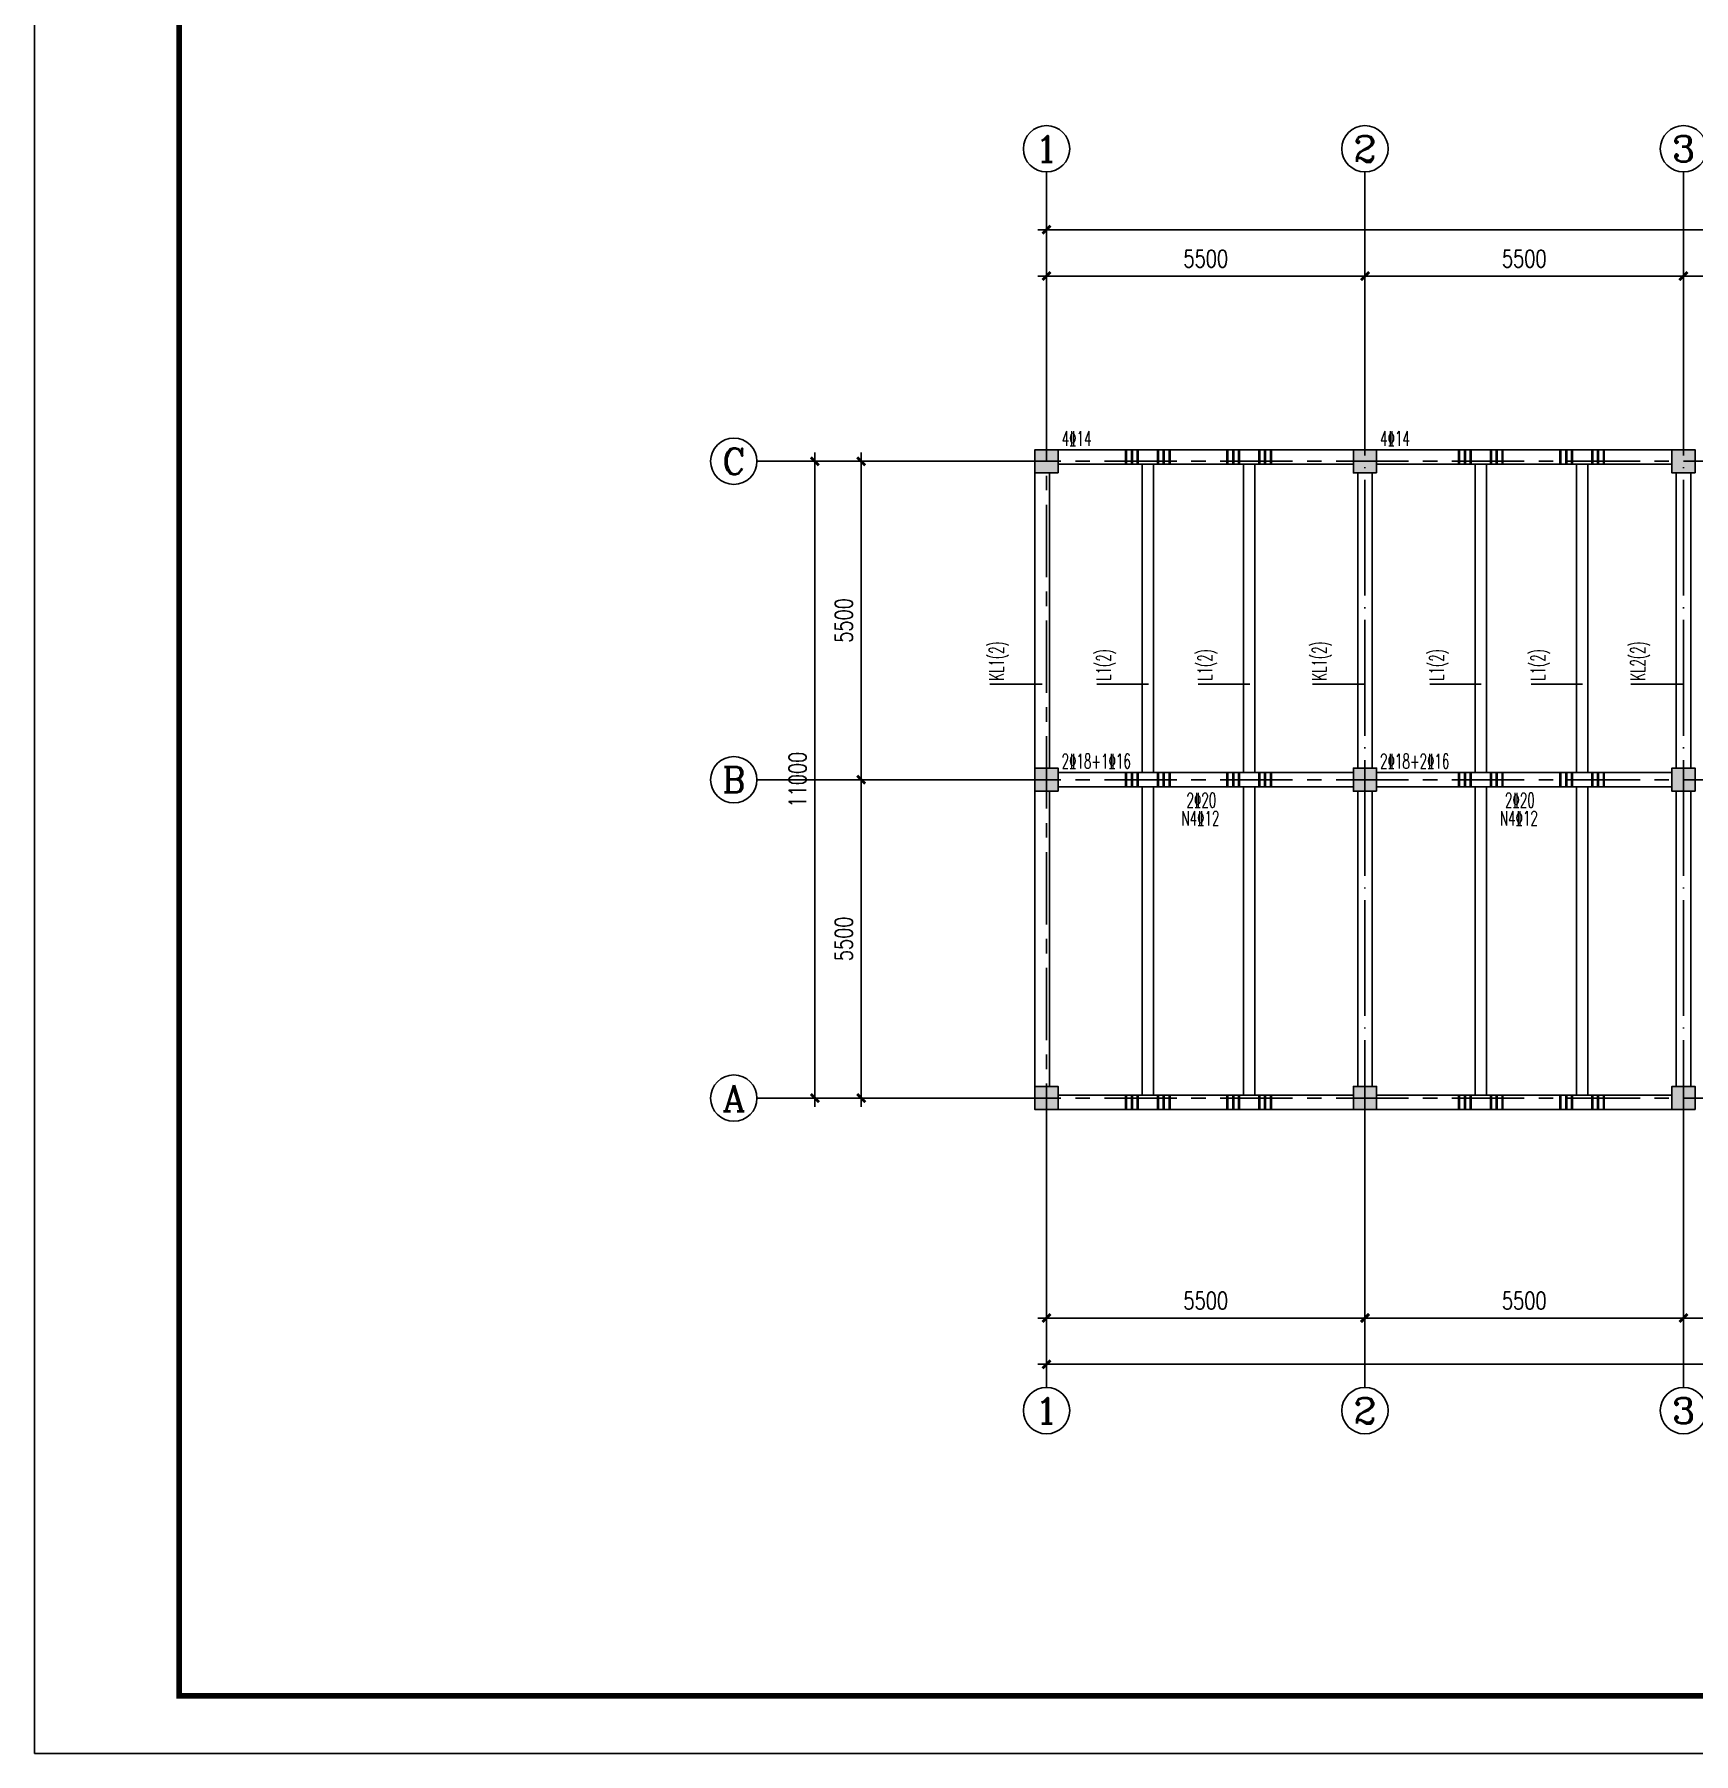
# Model space of a CAD drawing. Extents: x 1427168 to 1936200, y 1176778 to 1377202.
# Drawn here: x 1645832 to 1674486, y 1177283 to 1206983 of the extents above; entities that cross this region are included whole.
import ezdxf
from ezdxf.enums import TextEntityAlignment as Align

# ---------------------------------------------------------------- set-up
doc = ezdxf.new("R2010")
doc.units = 0
doc.header["$LTSCALE"] = 1000
doc.header["$MEASUREMENT"] = 0
doc.linetypes.add('CENTER', pattern=[2, 1.25, -0.25, 0.25, -0.25])
doc.linetypes.add('DOTE', pattern=[2.42, 2, -0.2, 0.02, -0.2])
doc.layers.get('0').update_dxf_attribs({"linetype": 'CONTINUOUS'})
doc.layers.get('DEFPOINTS').update_dxf_attribs({"linetype": 'CONTINUOUS'})
for name, color, linetype in [('2', 2, 'CONTINUOUS'), ('3', 4, 'CONTINUOUS'), ('6', 1, 'CONTINUOUS'), ('AXIS', 3, 'CONTINUOUS'), ('AXIS_TEXT', 7, 'CONTINUOUS'), ('DOTE', 1, 'DOTE'), ('LBZ', 7, 'CONTINUOUS'), ('PUB_TITLE', 4, 'CONTINUOUS'), ('WUHUA', 8, 'CONTINUOUS')]:
    doc.layers.add(name, color=color, linetype=linetype)
doc.styles.add('_TXT1', font='TXT1.shx', dxfattribs={"width": 0.6})
doc.styles.add('COMPLEX', font='COMPLEX')
doc.styles.add('DIM_FONT', font='SIMPLEX.shx', dxfattribs={"width": 0.75})
doc.dimstyles.new('AXIS', dxfattribs={"dimtxt": 300, "dimasz": 1, "dimexe": 250, "dimexo": 300, "dimgap": 150, "dimtad": 1, "dimdec": 0, "dimzin": 0, "dimtxsty": 'DIM_FONT', "dimblk": '_DIMX', "dimcen": 0.09, "dimse1": 1, "dimse2": 1, "dimclrt": 7, "dimazin": 3, "dimtfac": 1, "dimtdec": 0, "dimtix": 1, "dimtmove": 0, "dimatfit": 3, "dimtolj": 1, "dimtzin": 0})

# ---------------------------------------------------------------- blocks, each defined once
blk = doc.blocks.new('_DIMX')
blk.add_line((-150, 0), (150, 0))
at = {"const_width": 50}
blk.add_lwpolyline([(-70, -70), (70, 70)], dxfattribs=at)
blk = doc.blocks.new('*D32')
at = {"layer": 'AXIS', "color": 0}
blk.add_line((1679810, 1202808), (1674312, 1202808), dxfattribs=at)
at = {"layer": 'DEFPOINTS', "color": 0}
for p in [(1674311, 1202808), (1674311, 1200608), (1679811, 1200608)]:
    blk.add_point(p, dxfattribs=at)
at = {"layer": 'AXIS', "color": 0, "rotation": 180}
blk.add_blockref('_DIMX', (1674311, 1202808), dxfattribs=at)
at = {"layer": 'AXIS', "color": 0}
blk.add_blockref('_DIMX', (1679811, 1202808), dxfattribs=at)
at = {"layer": 'AXIS', "color": 7, "insert": (1677061, 1203108), "char_height": 300, "attachment_point": 5, "style": 'DIM_FONT'}
blk.add_mtext('\\A1;5500', dxfattribs=at)
blk = doc.blocks.new('*D30')
at = {"layer": 'AXIS', "color": 0}
blk.add_line((1679810, 1184808), (1674312, 1184808), dxfattribs=at)
at = {"layer": 'DEFPOINTS', "color": 0}
for p in [(1674311, 1187608), (1679811, 1187608), (1674311, 1184808)]:
    blk.add_point(p, dxfattribs=at)
at = {"layer": 'AXIS', "color": 0, "rotation": 180}
blk.add_blockref('_DIMX', (1674311, 1184808), dxfattribs=at)
at = {"layer": 'AXIS', "color": 0}
blk.add_blockref('_DIMX', (1679811, 1184808), dxfattribs=at)
at = {"layer": 'AXIS', "color": 7, "insert": (1677061, 1185108), "char_height": 300, "attachment_point": 5, "style": 'DIM_FONT'}
blk.add_mtext('\\A1;5500', dxfattribs=at)
blk = doc.blocks.new('*D24')
at = {"layer": 'AXIS', "color": 0}
blk.add_line((1696310, 1203608), (1663312, 1203608), dxfattribs=at)
at = {"layer": 'DEFPOINTS', "color": 0}
for p in [(1663311, 1203608), (1663311, 1200608), (1696311, 1200608)]:
    blk.add_point(p, dxfattribs=at)
at = {"layer": 'AXIS', "color": 0, "rotation": 180}
blk.add_blockref('_DIMX', (1663311, 1203608), dxfattribs=at)
at = {"layer": 'AXIS', "color": 0}
blk.add_blockref('_DIMX', (1696311, 1203608), dxfattribs=at)
at = {"layer": 'AXIS', "color": 7, "insert": (1679811, 1203908), "char_height": 300, "attachment_point": 5, "style": 'DIM_FONT'}
blk.add_mtext('\\A1;33000', dxfattribs=at)
blk = doc.blocks.new('*D22')
at = {"layer": 'AXIS', "color": 0}
blk.add_line((1696310, 1184008), (1663312, 1184008), dxfattribs=at)
at = {"layer": 'DEFPOINTS', "color": 0}
for p in [(1663311, 1187608), (1696311, 1187608), (1663311, 1184008)]:
    blk.add_point(p, dxfattribs=at)
at = {"layer": 'AXIS', "color": 0, "rotation": 180}
blk.add_blockref('_DIMX', (1663311, 1184008), dxfattribs=at)
at = {"layer": 'AXIS', "color": 0}
blk.add_blockref('_DIMX', (1696311, 1184008), dxfattribs=at)
at = {"layer": 'AXIS', "color": 7, "insert": (1679811, 1184308), "char_height": 300, "attachment_point": 5, "style": 'DIM_FONT'}
blk.add_mtext('\\A1;33000', dxfattribs=at)
blk = doc.blocks.new('*D33')
at = {"layer": 'AXIS', "color": 0}
blk.add_line((1668810, 1184808), (1663312, 1184808), dxfattribs=at)
at = {"layer": 'DEFPOINTS', "color": 0}
for p in [(1663311, 1187608), (1668811, 1187608), (1663311, 1184808)]:
    blk.add_point(p, dxfattribs=at)
at = {"layer": 'AXIS', "color": 0, "rotation": 180}
blk.add_blockref('_DIMX', (1663311, 1184808), dxfattribs=at)
at = {"layer": 'AXIS', "color": 0}
blk.add_blockref('_DIMX', (1668811, 1184808), dxfattribs=at)
at = {"layer": 'AXIS', "color": 7, "insert": (1666061, 1185108), "char_height": 300, "attachment_point": 5, "style": 'DIM_FONT'}
blk.add_mtext('\\A1;5500', dxfattribs=at)
blk = doc.blocks.new('*D29')
at = {"layer": 'AXIS', "color": 0}
blk.add_line((1674310, 1184808), (1668812, 1184808), dxfattribs=at)
at = {"layer": 'DEFPOINTS', "color": 0}
for p in [(1668811, 1187608), (1674311, 1187608), (1668811, 1184808)]:
    blk.add_point(p, dxfattribs=at)
at = {"layer": 'AXIS', "color": 0, "rotation": 180}
blk.add_blockref('_DIMX', (1668811, 1184808), dxfattribs=at)
at = {"layer": 'AXIS', "color": 0}
blk.add_blockref('_DIMX', (1674311, 1184808), dxfattribs=at)
at = {"layer": 'AXIS', "color": 7, "insert": (1671561, 1185108), "char_height": 300, "attachment_point": 5, "style": 'DIM_FONT'}
blk.add_mtext('\\A1;5500', dxfattribs=at)
blk = doc.blocks.new('_AXISO')
blk.add_circle((0, 0), 0.5)
at = {"layer": 'AXIS_TEXT', "style": 'COMPLEX', "width": 1.041667}
blk.add_attdef('A', text='', height=0.56, dxfattribs=at).set_placement((-0.25, -0.28), (0.25, -0.28), align=Align.FIT)
blk = doc.blocks.new('*D34')
at = {"layer": 'AXIS', "color": 0}
blk.add_line((1668810, 1202808), (1663312, 1202808), dxfattribs=at)
at = {"layer": 'DEFPOINTS', "color": 0}
for p in [(1663311, 1202808), (1663311, 1200608), (1668811, 1200608)]:
    blk.add_point(p, dxfattribs=at)
at = {"layer": 'AXIS', "color": 0, "rotation": 180}
blk.add_blockref('_DIMX', (1663311, 1202808), dxfattribs=at)
at = {"layer": 'AXIS', "color": 0}
blk.add_blockref('_DIMX', (1668811, 1202808), dxfattribs=at)
at = {"layer": 'AXIS', "color": 7, "insert": (1666061, 1203108), "char_height": 300, "attachment_point": 5, "style": 'DIM_FONT'}
blk.add_mtext('\\A1;5500', dxfattribs=at)
blk = doc.blocks.new('*D28')
at = {"layer": 'AXIS', "color": 0}
blk.add_line((1660111, 1199607), (1660111, 1194109), dxfattribs=at)
at = {"layer": 'DEFPOINTS', "color": 0}
for p in [(1662311, 1199608), (1660111, 1194108), (1662311, 1194108)]:
    blk.add_point(p, dxfattribs=at)
at = {"layer": 'AXIS', "color": 0}
for p, rotation in [((1660111, 1199608), 90), ((1660111, 1194108), 270)]:
    blk.add_blockref('_DIMX', p, dxfattribs=dict(at, rotation=rotation))
at = {"layer": 'AXIS', "color": 7, "insert": (1659811, 1196858), "char_height": 300, "attachment_point": 5, "rotation": 90, "style": 'DIM_FONT'}
blk.add_mtext('\\A1;5500', dxfattribs=at)
blk = doc.blocks.new('*D27')
at = {"layer": 'AXIS', "color": 0}
blk.add_line((1660111, 1194107), (1660111, 1188609), dxfattribs=at)
at = {"layer": 'DEFPOINTS', "color": 0}
for p in [(1662311, 1194108), (1660111, 1188608), (1662311, 1188608)]:
    blk.add_point(p, dxfattribs=at)
at = {"layer": 'AXIS', "color": 0}
for p, rotation in [((1660111, 1194108), 90), ((1660111, 1188608), 270)]:
    blk.add_blockref('_DIMX', p, dxfattribs=dict(at, rotation=rotation))
at = {"layer": 'AXIS', "color": 7, "insert": (1659811, 1191358), "char_height": 300, "attachment_point": 5, "rotation": 90, "style": 'DIM_FONT'}
blk.add_mtext('\\A1;5500', dxfattribs=at)
blk = doc.blocks.new('*D26')
at = {"layer": 'AXIS', "color": 0}
blk.add_line((1659311, 1199607), (1659311, 1188609), dxfattribs=at)
at = {"layer": 'DEFPOINTS', "color": 0}
for p in [(1662311, 1199608), (1659311, 1188608), (1662311, 1188608)]:
    blk.add_point(p, dxfattribs=at)
at = {"layer": 'AXIS', "color": 0}
for p, rotation in [((1659311, 1199608), 90), ((1659311, 1188608), 270)]:
    blk.add_blockref('_DIMX', p, dxfattribs=dict(at, rotation=rotation))
at = {"layer": 'AXIS', "color": 7, "insert": (1659011, 1194108), "char_height": 300, "attachment_point": 5, "rotation": 90, "style": 'DIM_FONT'}
blk.add_mtext('\\A1;11000', dxfattribs=at)
blk = doc.blocks.new('*D31')
at = {"layer": 'AXIS', "color": 0}
blk.add_line((1674310, 1202808), (1668812, 1202808), dxfattribs=at)
at = {"layer": 'DEFPOINTS', "color": 0}
for p in [(1668811, 1202808), (1668811, 1200608), (1674311, 1200608)]:
    blk.add_point(p, dxfattribs=at)
at = {"layer": 'AXIS', "color": 0, "rotation": 180}
blk.add_blockref('_DIMX', (1668811, 1202808), dxfattribs=at)
at = {"layer": 'AXIS', "color": 0}
blk.add_blockref('_DIMX', (1674311, 1202808), dxfattribs=at)
at = {"layer": 'AXIS', "color": 7, "insert": (1671561, 1203108), "char_height": 300, "attachment_point": 5, "style": 'DIM_FONT'}
blk.add_mtext('\\A1;5500', dxfattribs=at)

msp = doc.modelspace()

# ---------------------------------------------------------------- hatches: boundary and pattern name
at = {"layer": 'WUHUA'}
h = msp.add_hatch(color=256, dxfattribs=at)
h.paths.add_polyline_path([(1663510.8, 1188407.7), (1663510.8, 1188807.7), (1663110.8, 1188807.7), (1663110.8, 1188407.7)])
h.paths.add_polyline_path([(1663510.8, 1193907.7), (1663510.8, 1194307.7), (1663110.8, 1194307.7), (1663110.8, 1193907.7)])
h.paths.add_polyline_path([(1663510.8, 1199407.7), (1663510.8, 1199807.7), (1663110.8, 1199807.7), (1663110.8, 1199407.7)])
h.paths.add_polyline_path([(1669010.8, 1188407.7), (1669010.8, 1188807.7), (1668610.8, 1188807.7), (1668610.8, 1188407.7)])
h.paths.add_polyline_path([(1669010.8, 1193907.7), (1669010.8, 1194307.7), (1668610.8, 1194307.7), (1668610.8, 1193907.7)])
h.paths.add_polyline_path([(1669010.8, 1199407.7), (1669010.8, 1199807.7), (1668610.8, 1199807.7), (1668610.8, 1199407.7)])
h.paths.add_polyline_path([(1674510.8, 1188407.7), (1674510.8, 1188807.7), (1674110.8, 1188807.7), (1674110.8, 1188407.7)])
h.paths.add_polyline_path([(1674510.8, 1193907.7), (1674510.8, 1194307.7), (1674110.8, 1194307.7), (1674110.8, 1193907.7)])
h.paths.add_polyline_path([(1674510.8, 1199407.7), (1674510.8, 1199807.7), (1674110.8, 1199807.7), (1674110.8, 1199407.7)])
h.paths.add_polyline_path([(1685510.8, 1188407.7), (1685510.8, 1188807.7), (1685110.8, 1188807.7), (1685110.8, 1188407.7)])
h.paths.add_polyline_path([(1680010.8, 1188407.7), (1680010.8, 1188807.7), (1679610.8, 1188807.7), (1679610.8, 1188407.7)])
h.paths.add_polyline_path([(1680010.8, 1193907.7), (1680010.8, 1194307.7), (1679610.8, 1194307.7), (1679610.8, 1193907.7)])
h.paths.add_polyline_path([(1680010.8, 1199407.7), (1680010.8, 1199807.7), (1679610.8, 1199807.7), (1679610.8, 1199407.7)])
h.paths.add_polyline_path([(1685510.8, 1193907.7), (1685510.8, 1194307.7), (1685110.8, 1194307.7), (1685110.8, 1193907.7)])
h.paths.add_polyline_path([(1685510.8, 1199407.7), (1685510.8, 1199807.7), (1685110.8, 1199807.7), (1685110.8, 1199407.7)])
h.paths.add_polyline_path([(1691010.8, 1188407.7), (1691010.8, 1188807.7), (1690610.8, 1188807.7), (1690610.8, 1188407.7)])
h.paths.add_polyline_path([(1691010.8, 1193907.7), (1691010.8, 1194307.7), (1690610.8, 1194307.7), (1690610.8, 1193907.7)])
h.paths.add_polyline_path([(1691010.8, 1199407.7), (1691010.8, 1199807.7), (1690610.8, 1199807.7), (1690610.8, 1199407.7)])
h.paths.add_polyline_path([(1696510.8, 1188407.7), (1696510.8, 1188807.7), (1696110.8, 1188807.7), (1696110.8, 1188407.7)])
h.paths.add_polyline_path([(1696510.8, 1193907.7), (1696510.8, 1194307.7), (1696110.8, 1194307.7), (1696110.8, 1193907.7)])
h.paths.add_polyline_path([(1696510.8, 1199407.7), (1696510.8, 1199807.7), (1696110.8, 1199807.7), (1696110.8, 1199407.7)])

# ---------------------------------------------------------------- linework, layer by layer
at = {"layer": '2'}
for points in [[(1663510.8, 1199407.7), (1663510.8, 1199807.7), (1663110.8, 1199807.7), (1663110.8, 1199407.7)], [(1669010.8, 1199407.7), (1669010.8, 1199807.7), (1668610.8, 1199807.7), (1668610.8, 1199407.7)], [(1674510.8, 1199407.7), (1674510.8, 1199807.7), (1674110.8, 1199807.7), (1674110.8, 1199407.7)], [(1663510.8, 1193907.7), (1663510.8, 1194307.7), (1663110.8, 1194307.7), (1663110.8, 1193907.7)], [(1669010.8, 1193907.7), (1669010.8, 1194307.7), (1668610.8, 1194307.7), (1668610.8, 1193907.7)], [(1674510.8, 1193907.7), (1674510.8, 1194307.7), (1674110.8, 1194307.7), (1674110.8, 1193907.7)], [(1663510.8, 1188407.7), (1663510.8, 1188807.7), (1663110.8, 1188807.7), (1663110.8, 1188407.7)], [(1669010.8, 1188407.7), (1669010.8, 1188807.7), (1668610.8, 1188807.7), (1668610.8, 1188407.7)], [(1674510.8, 1188407.7), (1674510.8, 1188807.7), (1674110.8, 1188807.7), (1674110.8, 1188407.7)]]:
    msp.add_lwpolyline(points, close=True, dxfattribs=at)
at = {"layer": '3'}
for p, q in [((1663510.8, 1199807.7), (1668610.8, 1199807.7)), ((1669010.8, 1199807.7), (1674110.8, 1199807.7)), ((1663110.8, 1194307.7), (1663110.8, 1199407.7)), ((1663360.8, 1194307.7), (1663360.8, 1199407.7)), ((1663510.8, 1199557.7), (1668610.8, 1199557.7)), ((1664960.8, 1194232.7), (1664960.8, 1199557.7)), ((1665160.8, 1194232.7), (1665160.8, 1199557.7)), ((1666710.8, 1194232.7), (1666710.8, 1199557.7)), ((1666910.8, 1194232.7), (1666910.8, 1199557.7)), ((1668685.8, 1194307.7), (1668685.8, 1199407.7)), ((1668935.8, 1194307.7), (1668935.8, 1199407.7)), ((1669010.8, 1199557.7), (1674110.8, 1199557.7)), ((1670710.8, 1194232.7), (1670710.8, 1199557.7)), ((1670910.8, 1194232.7), (1670910.8, 1199557.7)), ((1672460.8, 1194232.7), (1672460.8, 1199557.7)), ((1672660.8, 1194232.7), (1672660.8, 1199557.7)), ((1674185.8, 1194307.7), (1674185.8, 1199407.7)), ((1674435.8, 1194307.7), (1674435.8, 1199407.7)), ((1663510.8, 1194232.7), (1668610.8, 1194232.7)), ((1663510.8, 1193982.7), (1668610.8, 1193982.7)), ((1664960.8, 1188657.7), (1664960.8, 1193982.7)), ((1665160.8, 1188657.7), (1665160.8, 1193982.7)), ((1666710.8, 1188657.7), (1666710.8, 1193982.7)), ((1666910.8, 1188657.7), (1666910.8, 1193982.7)), ((1669010.8, 1194232.7), (1674110.8, 1194232.7)), ((1669010.8, 1193982.7), (1674110.8, 1193982.7)), ((1670710.8, 1188657.7), (1670710.8, 1193982.7)), ((1670910.8, 1188657.7), (1670910.8, 1193982.7)), ((1672460.8, 1188657.7), (1672460.8, 1193982.7)), ((1672660.8, 1188657.7), (1672660.8, 1193982.7)), ((1663110.8, 1188807.7), (1663110.8, 1193907.7)), ((1663360.8, 1188807.7), (1663360.8, 1193907.7)), ((1668685.8, 1188807.7), (1668685.8, 1193907.7)), ((1668935.8, 1188807.7), (1668935.8, 1193907.7)), ((1674185.8, 1188807.7), (1674185.8, 1193907.7)), ((1674435.8, 1188807.7), (1674435.8, 1193907.7)), ((1663510.8, 1188657.7), (1668610.8, 1188657.7)), ((1669010.8, 1188657.7), (1674110.8, 1188657.7)), ((1663510.8, 1188407.7), (1668610.8, 1188407.7)), ((1669010.8, 1188407.7), (1674110.8, 1188407.7))]:
    msp.add_line(p, q, dxfattribs=at)
at = {"layer": '6', "const_width": 44.9}
for points in [[(1664685.8, 1199807.7), (1664685.8, 1199557.7)], [(1664785.8, 1199807.7), (1664785.8, 1199557.7)], [(1664885.8, 1199807.7), (1664885.8, 1199557.7)], [(1665235.8, 1199807.7), (1665235.8, 1199557.7)], [(1665335.8, 1199807.7), (1665335.8, 1199557.7)], [(1665435.8, 1199807.7), (1665435.8, 1199557.7)], [(1666435.8, 1199807.7), (1666435.8, 1199557.7)], [(1666535.8, 1199807.7), (1666535.8, 1199557.7)], [(1666635.8, 1199807.7), (1666635.8, 1199557.7)], [(1666985.8, 1199807.7), (1666985.8, 1199557.7)], [(1667085.8, 1199807.7), (1667085.8, 1199557.7)], [(1667185.8, 1199807.7), (1667185.8, 1199557.7)], [(1670435.8, 1199807.7), (1670435.8, 1199557.7)], [(1670535.8, 1199807.7), (1670535.8, 1199557.7)], [(1670635.8, 1199807.7), (1670635.8, 1199557.7)], [(1670985.8, 1199807.7), (1670985.8, 1199557.7)], [(1671085.8, 1199807.7), (1671085.8, 1199557.7)], [(1671185.8, 1199807.7), (1671185.8, 1199557.7)], [(1672185.8, 1199807.7), (1672185.8, 1199557.7)], [(1672285.8, 1199807.7), (1672285.8, 1199557.7)], [(1672385.8, 1199807.7), (1672385.8, 1199557.7)], [(1672735.8, 1199807.7), (1672735.8, 1199557.7)], [(1672835.8, 1199807.7), (1672835.8, 1199557.7)], [(1672935.8, 1199807.7), (1672935.8, 1199557.7)], [(1664685.8, 1194232.7), (1664685.8, 1193982.7)], [(1664785.8, 1194232.7), (1664785.8, 1193982.7)], [(1664885.8, 1194232.7), (1664885.8, 1193982.7)], [(1665235.8, 1194232.7), (1665235.8, 1193982.7)], [(1665335.8, 1194232.7), (1665335.8, 1193982.7)], [(1665435.8, 1194232.7), (1665435.8, 1193982.7)], [(1666435.8, 1194232.7), (1666435.8, 1193982.7)], [(1666535.8, 1194232.7), (1666535.8, 1193982.7)], [(1666635.8, 1194232.7), (1666635.8, 1193982.7)], [(1666985.8, 1194232.7), (1666985.8, 1193982.7)], [(1667085.8, 1194232.7), (1667085.8, 1193982.7)], [(1667185.8, 1194232.7), (1667185.8, 1193982.7)], [(1670435.8, 1194232.7), (1670435.8, 1193982.7)], [(1670535.8, 1194232.7), (1670535.8, 1193982.7)], [(1670635.8, 1194232.7), (1670635.8, 1193982.7)], [(1670985.8, 1194232.7), (1670985.8, 1193982.7)], [(1671085.8, 1194232.7), (1671085.8, 1193982.7)], [(1671185.8, 1194232.7), (1671185.8, 1193982.7)], [(1672185.8, 1194232.7), (1672185.8, 1193982.7)], [(1672285.8, 1194232.7), (1672285.8, 1193982.7)], [(1672385.8, 1194232.7), (1672385.8, 1193982.7)], [(1672735.8, 1194232.7), (1672735.8, 1193982.7)], [(1672835.8, 1194232.7), (1672835.8, 1193982.7)], [(1672935.8, 1194232.7), (1672935.8, 1193982.7)], [(1664685.8, 1188657.7), (1664685.8, 1188407.7)], [(1664785.8, 1188657.7), (1664785.8, 1188407.7)], [(1664885.8, 1188657.7), (1664885.8, 1188407.7)], [(1665235.8, 1188657.7), (1665235.8, 1188407.7)], [(1665335.8, 1188657.7), (1665335.8, 1188407.7)], [(1665435.8, 1188657.7), (1665435.8, 1188407.7)], [(1666435.8, 1188657.7), (1666435.8, 1188407.7)], [(1666535.8, 1188657.7), (1666535.8, 1188407.7)], [(1666635.8, 1188657.7), (1666635.8, 1188407.7)], [(1666985.8, 1188657.7), (1666985.8, 1188407.7)], [(1667085.8, 1188657.7), (1667085.8, 1188407.7)], [(1667185.8, 1188657.7), (1667185.8, 1188407.7)], [(1670435.8, 1188657.7), (1670435.8, 1188407.7)], [(1670535.8, 1188657.7), (1670535.8, 1188407.7)], [(1670635.8, 1188657.7), (1670635.8, 1188407.7)], [(1670985.8, 1188657.7), (1670985.8, 1188407.7)], [(1671085.8, 1188657.7), (1671085.8, 1188407.7)], [(1671185.8, 1188657.7), (1671185.8, 1188407.7)], [(1672185.8, 1188657.7), (1672185.8, 1188407.7)], [(1672285.8, 1188657.7), (1672285.8, 1188407.7)], [(1672385.8, 1188657.7), (1672385.8, 1188407.7)], [(1672735.8, 1188657.7), (1672735.8, 1188407.7)], [(1672835.8, 1188657.7), (1672835.8, 1188407.7)], [(1672935.8, 1188657.7), (1672935.8, 1188407.7)]]:
    msp.add_lwpolyline(points, dxfattribs=at)
at = {"layer": 'AXIS'}
for p, q in [((1663310.8, 1204607.7), (1663310.8, 1200607.7)), ((1668810.8, 1204607.7), (1668810.8, 1200607.7)), ((1674310.8, 1204607.7), (1674310.8, 1200607.7)), ((1658310.8, 1199607.7), (1662310.8, 1199607.7)), ((1658310.8, 1194107.7), (1662310.8, 1194107.7)), ((1658310.8, 1188607.7), (1662310.8, 1188607.7)), ((1663310.8, 1183607.7), (1663310.8, 1187607.7)), ((1668810.8, 1183607.7), (1668810.8, 1187607.7)), ((1674310.8, 1183607.7), (1674310.8, 1187607.7))]:
    msp.add_line(p, q, dxfattribs=at)
at = {"layer": 'DOTE', "linetype": 'CENTER'}
for p, q in [((1663310.8, 1187607.7), (1663310.8, 1200607.7)), ((1662310.8, 1199607.7), (1697310.8, 1199607.7)), ((1662310.8, 1194107.7), (1697310.8, 1194107.7)), ((1662310.8, 1188607.7), (1697310.8, 1188607.7))]:
    msp.add_line(p, q, dxfattribs=at)
at = {"layer": 'DOTE'}
for p, q in [((1668810.8, 1187607.7), (1668810.8, 1200607.7)), ((1674310.8, 1187607.7), (1674310.8, 1200607.7))]:
    msp.add_line(p, q, dxfattribs=at)
at = {"layer": 'LBZ'}
for p, q in [((1663235.8, 1195757.7), (1662329.6, 1195757.7)), ((1665069.3, 1195757.7), (1664179.6, 1195757.7)), ((1666819.3, 1195757.7), (1665929.6, 1195757.7)), ((1668810.8, 1195757.7), (1667904.6, 1195757.7)), ((1670819.3, 1195757.7), (1669929.6, 1195757.7)), ((1672569.3, 1195757.7), (1671679.6, 1195757.7)), ((1674310.8, 1195757.7), (1673404.6, 1195757.7))]:
    msp.add_line(p, q, dxfattribs=at)
at = {"layer": 'PUB_TITLE'}
msp.add_lwpolyline([(1645832.1, 1177282.9), (1645832.1, 1236682.9), (1729932.1, 1236682.9), (1729932.1, 1177282.9)], close=True, dxfattribs=at)
at = {"layer": 'PUB_TITLE', "const_width": 100}
msp.add_lwpolyline([(1648332.1, 1178282.9), (1728932.1, 1178282.9), (1728932.1, 1235682.9), (1648332.1, 1235682.9)], close=True, dxfattribs=at)

# ---------------------------------------------------------------- block references
at = {"layer": 'AXIS'}
ref = msp.add_blockref('_AXISO', (1663310.8, 1205007.7), dxfattribs=dict(at, xscale=800, yscale=800, zscale=800))
ref.add_attrib('A', '1', dxfattribs={"layer": 'AXIS_TEXT', "height": 448, "style": 'COMPLEX', "width": 2.083333}).set_placement((1663110.8, 1204783.7), (1663510.8, 1204783.7), align=Align.FIT)
ref = msp.add_blockref('_AXISO', (1668810.8, 1205007.7), dxfattribs=dict(at, xscale=800, yscale=800, zscale=800))
ref.add_attrib('A', '2', dxfattribs={"layer": 'AXIS_TEXT', "height": 448, "style": 'COMPLEX', "width": 1.339286}).set_placement((1668610.8, 1204783.7), (1669010.8, 1204783.7), align=Align.FIT)
ref = msp.add_blockref('_AXISO', (1674310.8, 1205007.7), dxfattribs=dict(at, xscale=800, yscale=800, zscale=800))
ref.add_attrib('A', '3', dxfattribs={"layer": 'AXIS_TEXT', "height": 448, "style": 'COMPLEX', "width": 1.339286}).set_placement((1674110.8, 1204783.7), (1674510.8, 1204783.7), align=Align.FIT)
ref = msp.add_blockref('_AXISO', (1657910.8, 1199607.7), dxfattribs=dict(at, xscale=800, yscale=800, zscale=800))
ref.add_attrib('A', 'C', dxfattribs={"layer": 'AXIS_TEXT', "height": 448, "style": 'COMPLEX', "width": 1.25}).set_placement((1657710.8, 1199383.7), (1658110.8, 1199383.7), align=Align.FIT)
ref = msp.add_blockref('_AXISO', (1657910.8, 1194107.7), dxfattribs=dict(at, xscale=800, yscale=800, zscale=800))
ref.add_attrib('A', 'B', dxfattribs={"layer": 'AXIS_TEXT', "height": 448, "style": 'COMPLEX', "width": 1.102941}).set_placement((1657710.8, 1193883.7), (1658110.8, 1193883.7), align=Align.FIT)
at = {"layer": 'AXIS', "xscale": 800, "yscale": 800, "zscale": 800}
msp.add_blockref('_AXISO', (1657910.8, 1188607.7), dxfattribs=at).add_auto_attribs({'A': 'A'})
at = {"layer": 'AXIS'}
ref = msp.add_blockref('_AXISO', (1663310.8, 1183207.7), dxfattribs=dict(at, xscale=800, yscale=800, zscale=800))
ref.add_attrib('A', '1', dxfattribs={"layer": 'AXIS_TEXT', "height": 448, "style": 'COMPLEX', "width": 2.083333}).set_placement((1663110.8, 1182983.7), (1663510.8, 1182983.7), align=Align.FIT)
ref = msp.add_blockref('_AXISO', (1668810.8, 1183207.7), dxfattribs=dict(at, xscale=800, yscale=800, zscale=800))
ref.add_attrib('A', '2', dxfattribs={"layer": 'AXIS_TEXT', "height": 448, "style": 'COMPLEX', "width": 1.339286}).set_placement((1668610.8, 1182983.7), (1669010.8, 1182983.7), align=Align.FIT)
ref = msp.add_blockref('_AXISO', (1674310.8, 1183207.7), dxfattribs=dict(at, xscale=800, yscale=800, zscale=800))
ref.add_attrib('A', '3', dxfattribs={"layer": 'AXIS_TEXT', "height": 448, "style": 'COMPLEX', "width": 1.339286}).set_placement((1674110.8, 1182983.7), (1674510.8, 1182983.7), align=Align.FIT)

# ---------------------------------------------------------------- texts
at = {"layer": 'LBZ', "style": '_TXT1', "width": 0.6}
for s, p in [('4%%13214', (1663572.1, 1199877.7)), ('4%%13214', (1669072.1, 1199877.7)), ('2%%13218+1%%13216', (1663572.1, 1194302.7)), ('2%%13218+2%%13216', (1669072.1, 1194302.7)), ('2%%13220', (1665728.3, 1193629.2)), ('2%%13220', (1671228.3, 1193629.2)), ('N4%%13212', (1665640.8, 1193316.7)), ('N4%%13212', (1671140.8, 1193316.7))]:
    msp.add_text(s, height=250, dxfattribs=at).set_placement(p)
for s, p in [('KL1(2)', (1662572.1, 1195818.9)), ('L1(2)', (1664422.1, 1195818.9)), ('L1(2)', (1666172.1, 1195818.9)), ('KL1(2)', (1668147.1, 1195818.9)), ('L1(2)', (1670172.1, 1195818.9)), ('L1(2)', (1671922.1, 1195818.9)), ('KL2(2)', (1673647.1, 1195818.9))]:
    msp.add_text(s, height=250, rotation=90, dxfattribs=at).set_placement(p)

# ---------------------------------------------------------------- dimensions: what is measured, and where the dimension line sits
at = {"layer": 'AXIS'}
for p1, p2, distance, picture, middle in [((1696310.8, 1200607.7), (1663310.8, 1200607.7), -3000, '*D24', (1679810.8, 1203907.7)), ((1662310.8, 1199607.7), (1662310.8, 1188607.7), -3000, '*D26', (1659010.8, 1194107.7)), ((1662310.8, 1199607.7), (1662310.8, 1194107.7), -2200, '*D28', (1659810.8, 1196857.7)), ((1696310.8, 1187607.7), (1663310.8, 1187607.7), 3600, '*D22', (1679810.8, 1184307.7))]:
    dim = msp.add_aligned_dim(p1=p1, p2=p2, distance=distance, dimstyle='AXIS', dxfattribs=at)
    dim.commit()
    dim.dimension.update_dxf_attribs({"geometry": picture, "text_midpoint": middle})
for base, p1, p2, picture, middle in [((1663310.8, 1202807.7), (1668810.8, 1200607.7), (1663310.8, 1200607.7), '*D34', (1666060.8, 1203107.7)), ((1668810.8, 1202807.7), (1674310.8, 1200607.7), (1668810.8, 1200607.7), '*D31', (1671560.8, 1203107.7)), ((1674310.8, 1202807.7), (1679810.8, 1200607.7), (1674310.8, 1200607.7), '*D32', (1677060.8, 1203107.7)), ((1663310.8, 1184807.7), (1668810.8, 1187607.7), (1663310.8, 1187607.7), '*D33', (1666060.8, 1185107.7)), ((1668810.8, 1184807.7), (1674310.8, 1187607.7), (1668810.8, 1187607.7), '*D29', (1671560.8, 1185107.7)), ((1674310.8, 1184807.7), (1679810.8, 1187607.7), (1674310.8, 1187607.7), '*D30', (1677060.8, 1185107.7))]:
    dim = msp.add_linear_dim(base=base, p1=p1, p2=p2, dimstyle='AXIS', dxfattribs=at)
    dim.commit()
    dim.dimension.update_dxf_attribs({"geometry": picture, "text_midpoint": middle})
dim = msp.add_linear_dim(base=(1660110.8, 1188607.7), p1=(1662310.8, 1194107.7), p2=(1662310.8, 1188607.7), angle=90, dimstyle='AXIS', dxfattribs=at)
dim.commit()
dim.dimension.update_dxf_attribs({"geometry": '*D27', "text_midpoint": (1659810.8, 1191357.7)})

doc.saveas('drawing.dxf')
